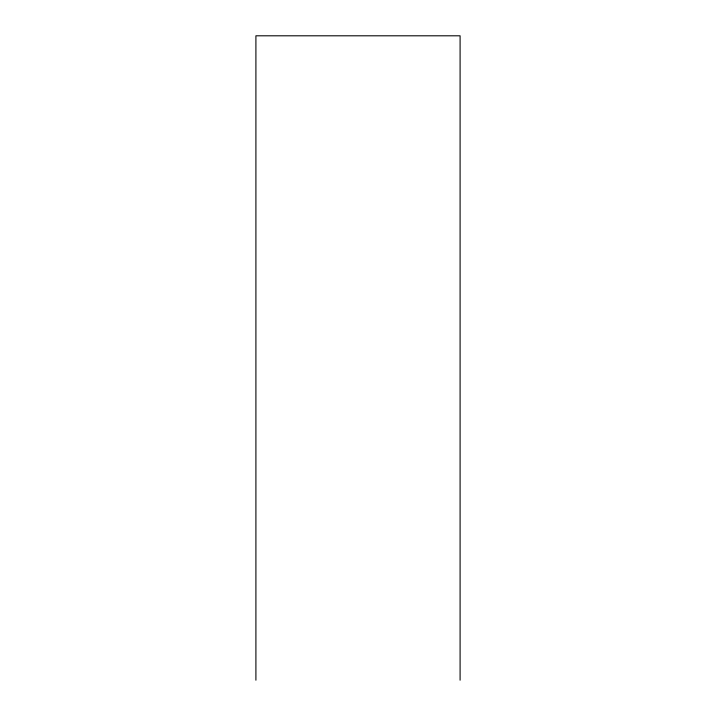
<?xml version="1.0" encoding="UTF-8"?>
<svg xmlns="http://www.w3.org/2000/svg" width="716" height="716" viewBox="0 0 716 716"><rect width="100%" height="100%" fill="white"/><g stroke="black" fill="none" stroke-linecap="round" stroke-linejoin="round"><path stroke-width="1.07" d="M460.093 680.2L460.093 35.8L255.907 35.8L255.907 680.2"/></g></svg>
